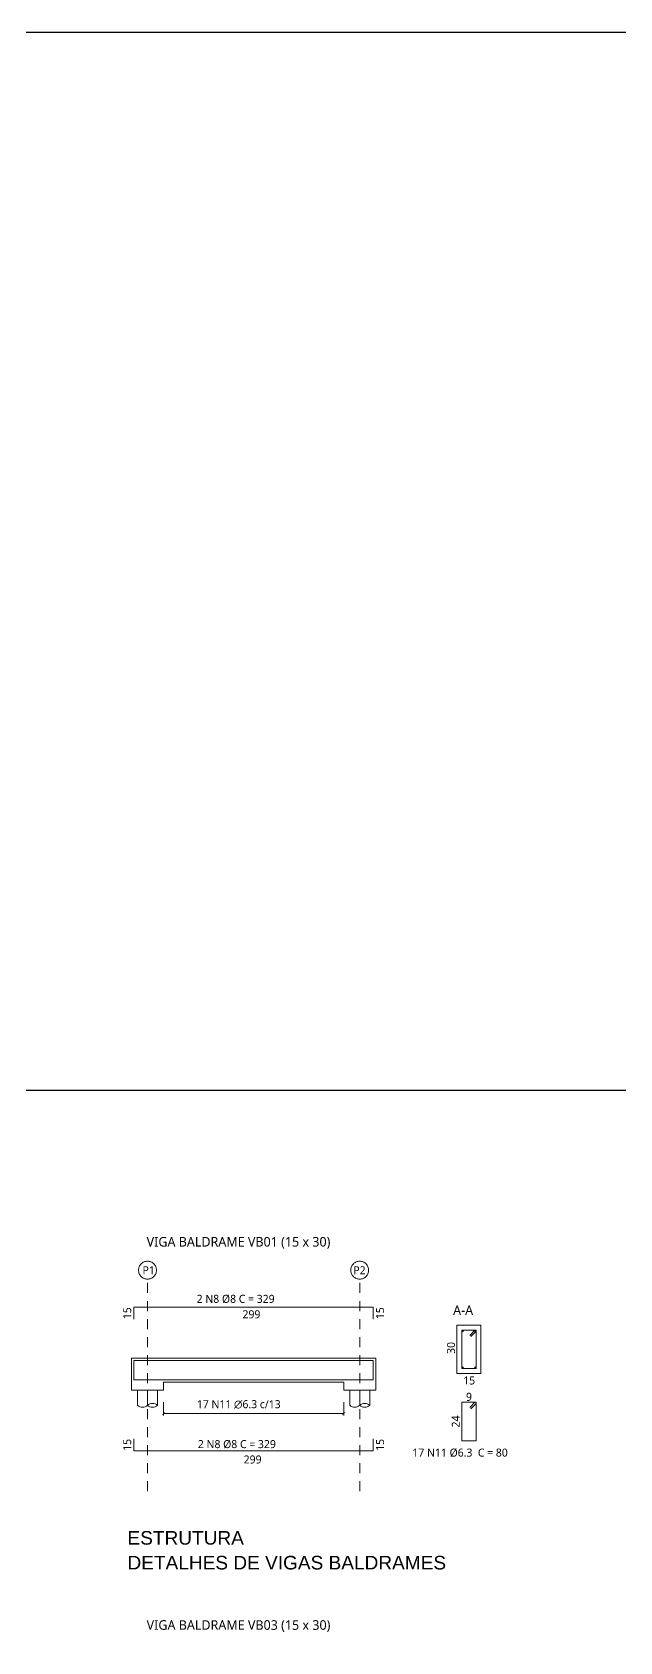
# Model space of a CAD drawing. Header units: inches. Extents: x -413 to -271, y -70 to 11.
# Drawn here: x -341.98 to -334.64, y -8.74 to 11.38 of the extents above; entities that cross this region are included whole.
import ezdxf

# ---------------------------------------------------------------- set-up
doc = ezdxf.new("R2010")
doc.units = ezdxf.units.IN
doc.header["$MEASUREMENT"] = 0
doc.linetypes.add('DASHED2', pattern=[9.525, 6.35, -3.175])
doc.linetypes.add('HIDDEN2', pattern=[0.1875, 0.125, -0.0625])
doc.layers.get('0').update_dxf_attribs({"color": 8})
for name, color, linetype in [('ARQ-PIS', 1, 'Continuous'), ('ELE-VT3', 30, 'Continuous'), ('EST - Cotas', 152, 'Continuous')]:
    doc.layers.add(name, color=color, linetype=linetype)
for name, color, linetype, lineweight in [('DI-Textos', 7, 'Continuous', 5), ('DI-Títulos', 3, 'Continuous', 5), ('EST- 1', 1, 'Continuous', 9), ('EST- 2', 2, 'Continuous', 9), ('EST- 253', 253, 'Continuous', 0), ('EST- 4', 4, 'Continuous', 0), ('EST- 6', 6, 'Continuous', 9)]:
    doc.layers.add(name, color=color, linetype=linetype, lineweight=lineweight)
doc.styles.add('Codhab', font='')
doc.styles.get("Standard").update_dxf_attribs({"font": 'arial.ttf'})
doc.styles.get('Codhab').set_extended_font_data('Roboto')

# ---------------------------------------------------------------- blocks, each defined once
blk = doc.blocks.new('EST25')
at = {"layer": 'EST- 1', "linetype": 'DASHED2'}
blk.add_line((345.731, 13.9), (345.731, 14.088), dxfattribs=at)
at = {"layer": 'EST- 1'}
blk.add_lwpolyline([(345.606, 13.9), (345.606, 14.088), (345.856, 14.088), (345.856, 13.9, -0.375001), (345.731, 13.9)], format="xyb", dxfattribs=at)
blk.add_lwpolyline([(345.606, 13.9, 0.375001), (345.731, 13.9, 0.375001)], format="xyb", close=True, dxfattribs=at)

msp = doc.modelspace()

# ---------------------------------------------------------------- hatches: boundary and pattern name
at = {"layer": 'EST- 1'}
h = msp.add_hatch(color=256, dxfattribs=at)
h.dxf.hatch_style = 1
h.paths.add_polyline_path([(-336.598, -4.851, 1), (-336.618, -4.851, 1)])
h = msp.add_hatch(color=256, dxfattribs=at)
h.dxf.hatch_style = 1
h.paths.add_polyline_path([(-336.598, -4.851, 1), (-336.618, -4.851, 1)])
h = msp.add_hatch(color=256, dxfattribs=at)
h.dxf.hatch_style = 1
h.paths.add_polyline_path([(-336.438, -4.851, 1), (-336.458, -4.851, 1)])
h = msp.add_hatch(color=256, dxfattribs=at)
h.dxf.hatch_style = 1
h.paths.add_polyline_path([(-336.598, -5.311, 1), (-336.618, -5.311, 1)])
h = msp.add_hatch(color=256, dxfattribs=at)
h.dxf.hatch_style = 1
h.paths.add_polyline_path([(-336.438, -5.311, 1), (-336.458, -5.311, 1)])

# ---------------------------------------------------------------- linework, layer by layer
at = {"color": 0, "linetype": 'ByBlock', "const_width": 0.006}
for points in [[(-340.323, -5.864), (-340.363, -5.904)], [(-338.113, -5.904), (-338.073, -5.864)]]:
    msp.add_lwpolyline(points, dxfattribs=at)
at = {"layer": 'ARQ-PIS', "color": 4, "linetype": 'ByBlock'}
msp.add_lwpolyline([(-355.626, -1.844), (-317.003, -1.844), (-317.003, -21.921), (-355.626, -21.921)], close=True, dxfattribs=at)
at = {"layer": 'ELE-VT3', "linetype": 'ByBlock'}
msp.add_lwpolyline([(-409.077, 11.376), (-271.382, 11.376), (-271.382, -29.078), (-409.077, -29.078)], close=True, dxfattribs=at)
at = {"layer": 'EST - Cotas', "lineweight": 9}
for p, q in [((-340.343, -5.742), (-340.343, -5.909)), ((-338.093, -5.742), (-338.093, -5.909)), ((-340.343, -5.884), (-338.093, -5.884))]:
    msp.add_line(p, q, dxfattribs=at)
at = {"layer": 'EST- 1'}
for centre in [(-336.608, -4.851), (-336.608, -4.851), (-336.448, -4.851), (-336.608, -5.311), (-336.448, -5.311)]:
    msp.add_circle(centre, 0.01, dxfattribs=at)
at = {"layer": 'EST- 2'}
for p, q in [((-336.678, -5.381), (-336.678, -4.781)), ((-337.693, -5.192), (-340.743, -5.192)), ((-340.743, -5.192), (-340.743, -5.592)), ((-337.693, -5.592), (-337.693, -5.192)), ((-340.743, -5.592), (-340.343, -5.592)), ((-340.343, -5.592), (-340.343, -5.492)), ((-340.343, -5.492), (-338.093, -5.492)), ((-338.093, -5.492), (-338.093, -5.592)), ((-338.093, -5.592), (-337.693, -5.592))]:
    msp.add_line(p, q, dxfattribs=at)
msp.add_lwpolyline([(-336.678, -5.381), (-336.378, -5.381), (-336.378, -4.781), (-336.678, -4.781)], close=True, dxfattribs=at)
at = {"layer": 'EST- 253', "linetype": 'HIDDEN2'}
for p, q in [((-340.543, -6.852), (-340.543, -4.205)), ((-337.893, -6.852), (-337.893, -4.205))]:
    msp.add_line(p, q, dxfattribs=at)
at = {"layer": 'EST- 253', "linetype": 'DASHED2'}
for centre in [(-340.543, -4.092), (-337.893, -4.092)]:
    msp.add_circle(centre, 0.112, dxfattribs=at)
at = {"layer": 'EST- 4'}
for p, q in [((-336.453, -4.841), (-336.519, -4.908)), ((-336.438, -4.855), (-336.505, -4.922)), ((-337.723, -5.222), (-340.713, -5.222)), ((-340.713, -5.222), (-340.713, -5.462)), ((-337.723, -5.222), (-337.723, -5.462)), ((-337.723, -5.462), (-340.713, -5.462))]:
    msp.add_line(p, q, dxfattribs=at)
msp.add_lwpolyline([(-336.618, -5.321), (-336.438, -5.321), (-336.438, -4.841), (-336.618, -4.841)], close=True, dxfattribs=at)
at = {"layer": 'EST- 6'}
for p, q in [((-337.723, -4.554), (-340.713, -4.554)), ((-340.713, -4.554), (-340.713, -4.704)), ((-337.723, -4.554), (-337.723, -4.704)), ((-336.453, -5.742), (-336.519, -5.809)), ((-336.438, -5.757), (-336.505, -5.823)), ((-340.713, -6.349), (-340.713, -6.199)), ((-337.723, -6.349), (-337.723, -6.199)), ((-337.723, -6.349), (-340.713, -6.349))]:
    msp.add_line(p, q, dxfattribs=at)
msp.add_lwpolyline([(-336.618, -6.222), (-336.438, -6.222), (-336.438, -5.742), (-336.618, -5.742)], close=True, dxfattribs=at)

# ---------------------------------------------------------------- block references
at = {"color": 6, "linetype": 'ByBlock', "xscale": -1}
for p in [(5.188, -19.68), (7.838, -19.68)]:
    msp.add_blockref('EST25', p, dxfattribs=at)

# ---------------------------------------------------------------- texts
at = {"layer": 'DI-Textos', "color": 4, "insert": (-340.793, -7.351), "char_height": 0.1703, "width": 3.84494, "attachment_point": 1}
msp.add_mtext('ESTRUTURA', dxfattribs=at)
at = {"layer": 'DI-Títulos', "color": 3, "insert": (-340.793, -7.661), "char_height": 0.17029, "width": 6.79666, "attachment_point": 1}
msp.add_mtext('DETALHES DE VIGAS BALDRAMES ', dxfattribs=at)
at = {"layer": 'EST - Cotas', "lineweight": 9, "style": 'Codhab'}
for s, p in [('2 N8 %%C8 C = 329', (-339.929, -4.5)), ('299', (-339.357, -4.693)), ('17 N11 ∅6.3 c/13', (-339.927, -5.816)), ('2 N8 %%C8 C = 329', (-339.914, -6.315)), ('299', (-339.342, -6.507)), ('17 N11 %%C6.3  C = 80', (-337.235, -6.421))]:
    msp.add_text(s, height=0.1, dxfattribs=at).set_placement(p)
for p in [(-340.747, -4.704), (-337.589, -4.704), (-340.747, -6.349), (-337.589, -6.349)]:
    msp.add_text('15', height=0.1, rotation=90, dxfattribs=at).set_placement(p)
at = {"layer": 'EST - Cotas', "linetype": 'Continuous', "style": 'Codhab'}
for s, p in [('30', (-336.703, -5.138)), ('24', (-336.643, -6.057))]:
    msp.add_text(s, height=0.1, rotation=90, dxfattribs=at).set_placement(p)
for s, p in [('15', (-336.6, -5.52)), ('9', (-336.565, -5.724))]:
    msp.add_text(s, height=0.1, dxfattribs=at).set_placement(p)
at = {"layer": 'EST- 2', "style": 'Codhab'}
for s, p in [('VIGA BALDRAME VB01 (15 x 30)', (-340.554, -3.797)), ('VIGA BALDRAME VB03 (15 x 30)', (-340.554, -8.585))]:
    msp.add_text(s, height=0.12, dxfattribs=at).set_placement(p)
at = {"layer": 'EST- 2', "linetype": 'Continuous', "style": 'Codhab'}
msp.add_text('A-A', height=0.12, dxfattribs=at).set_placement((-336.726, -4.651))
at = {"layer": 'EST- 253', "linetype": 'DASHED2', "style": 'Codhab'}
for s, p in [('P1', (-340.605, -4.143)), ('P2', (-337.972, -4.143))]:
    msp.add_text(s, height=0.1, dxfattribs=at).set_placement(p)

doc.saveas('drawing.dxf')
